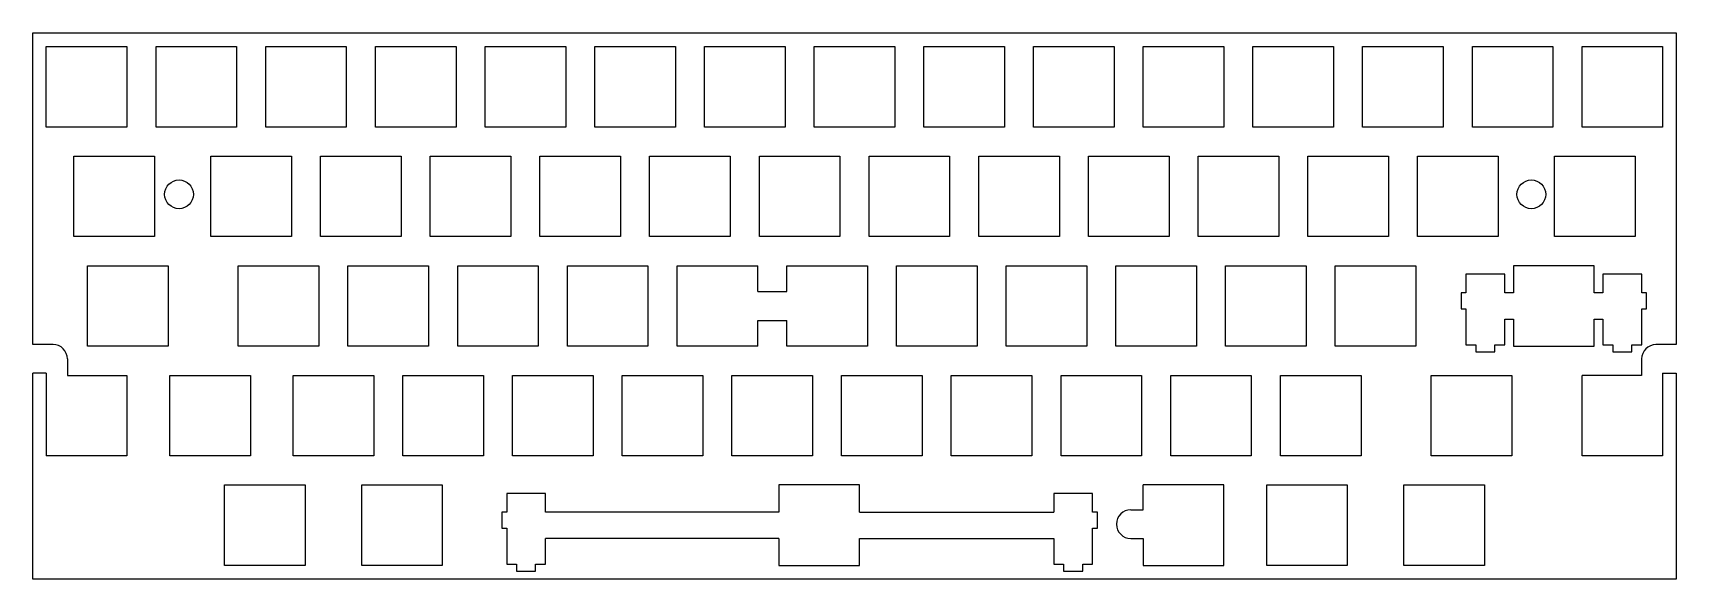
# Model space of a CAD drawing. Extents: x 0 to 285, y 0 to 95.
import ezdxf

# ---------------------------------------------------------------- set-up
doc = ezdxf.new("R2010")
doc.units = 0
doc.layers.get('0').update_dxf_attribs({"linetype": 'continuous'})

msp = doc.modelspace()

# ---------------------------------------------------------------- linework, layer by layer
at = {"color": 0}
for p, q in [((0.09508, 40.9924), (0.09508, 95.1548)), ((0.09508, 95.1548), (285.469, 95.1548)), ((285.469, 95.1548), (285.469, 40.9924)), ((2.43086, 92.7929), (16.4317, 92.7929)), ((2.43086, 78.7936), (2.43086, 92.7929)), ((16.4317, 92.7929), (16.4317, 78.7936)), ((21.4809, 92.7929), (35.4817, 92.7929)), ((21.4809, 78.7936), (21.4809, 92.7929)), ((35.4817, 92.7929), (35.4817, 78.7936)), ((40.531, 92.7929), (54.5317, 92.7929)), ((40.531, 78.7936), (40.531, 92.7929)), ((54.5317, 92.7929), (54.5317, 78.7936)), ((59.581, 92.7929), (73.5803, 92.7929)), ((59.581, 78.7936), (59.581, 92.7929)), ((73.5803, 92.7929), (73.5803, 78.7936)), ((78.631, 92.7929), (92.6317, 92.7929)), ((78.631, 78.7936), (78.631, 92.7929)), ((92.6317, 92.7929), (92.6317, 78.7936)), ((97.681, 92.7929), (111.682, 92.7929)), ((97.681, 78.7936), (97.681, 92.7929)), ((111.682, 92.7929), (111.682, 78.7936)), ((116.731, 92.7929), (130.732, 92.7929)), ((116.731, 78.7936), (116.731, 92.7929)), ((130.732, 92.7929), (130.732, 78.7936)), ((135.781, 92.7929), (149.782, 92.7929)), ((135.781, 78.7936), (135.781, 92.7929)), ((149.782, 92.7929), (149.782, 78.7936)), ((154.831, 92.7929), (168.83, 92.7929)), ((154.831, 78.7936), (154.831, 92.7929)), ((168.83, 92.7929), (168.83, 78.7936)), ((173.881, 92.7929), (187.882, 92.7929)), ((173.881, 78.7936), (173.881, 92.7929)), ((187.882, 92.7929), (187.882, 78.7936)), ((192.931, 92.7929), (206.93, 92.7929)), ((192.931, 78.7936), (192.931, 92.7929)), ((206.93, 92.7929), (206.93, 78.7936)), ((211.981, 92.7929), (225.982, 92.7929)), ((211.981, 78.7936), (211.981, 92.7929)), ((225.982, 92.7929), (225.982, 78.7936)), ((231.031, 92.7929), (245.032, 92.7929)), ((231.031, 78.7936), (231.031, 92.7929)), ((245.032, 92.7929), (245.032, 78.7936)), ((250.081, 92.7929), (264.08, 92.7929)), ((250.081, 78.7936), (250.081, 92.7929)), ((264.08, 92.7929), (264.08, 78.7936)), ((269.131, 92.7929), (283.13, 92.7929)), ((269.131, 78.7936), (269.131, 92.7929)), ((283.13, 92.7929), (283.13, 78.7936)), ((16.4317, 78.7936), (2.43086, 78.7936)), ((35.4817, 78.7936), (21.4809, 78.7936)), ((54.5317, 78.7936), (40.531, 78.7936)), ((73.5803, 78.7936), (59.581, 78.7936)), ((92.6317, 78.7936), (78.631, 78.7936)), ((111.682, 78.7936), (97.681, 78.7936)), ((130.732, 78.7936), (116.731, 78.7936)), ((149.782, 78.7936), (135.781, 78.7936)), ((168.83, 78.7936), (154.831, 78.7936)), ((187.882, 78.7936), (173.881, 78.7936)), ((206.93, 78.7936), (192.931, 78.7936)), ((225.982, 78.7936), (211.981, 78.7936)), ((245.032, 78.7936), (231.031, 78.7936)), ((264.08, 78.7936), (250.081, 78.7936)), ((283.13, 78.7936), (269.131, 78.7936)), ((7.19473, 73.7429), (21.1942, 73.7429)), ((7.19473, 59.7436), (7.19473, 73.7429)), ((21.1942, 73.7429), (21.1942, 59.7436)), ((31.0059, 73.7429), (45.0053, 73.7429)), ((31.0059, 59.7436), (31.0059, 73.7429)), ((45.0053, 73.7429), (45.0053, 59.7436)), ((50.056, 73.7429), (64.0567, 73.7429)), ((50.056, 59.7436), (50.056, 73.7429)), ((64.0567, 73.7429), (64.0567, 59.7436)), ((69.106, 73.7429), (83.1067, 73.7429)), ((69.106, 59.7436), (69.106, 73.7429)), ((83.1067, 73.7429), (83.1067, 59.7436)), ((88.156, 73.7429), (102.157, 73.7429)), ((88.156, 59.7436), (88.156, 73.7429)), ((102.157, 73.7429), (102.157, 59.7436)), ((107.206, 73.7429), (121.205, 73.7429)), ((107.206, 59.7436), (107.206, 73.7429)), ((121.205, 73.7429), (121.205, 59.7436)), ((126.256, 73.7429), (140.257, 73.7429)), ((126.256, 59.7436), (126.256, 73.7429)), ((140.257, 73.7429), (140.257, 59.7436)), ((145.306, 73.7429), (159.305, 73.7429)), ((145.306, 59.7436), (145.306, 73.7429)), ((159.305, 73.7429), (159.305, 59.7436)), ((164.356, 73.7429), (178.357, 73.7429)), ((164.356, 59.7436), (164.356, 73.7429)), ((178.357, 73.7429), (178.357, 59.7436)), ((183.406, 73.7429), (197.407, 73.7429)), ((183.406, 59.7436), (183.406, 73.7429)), ((197.407, 73.7429), (197.407, 59.7436)), ((202.456, 73.7429), (216.455, 73.7429)), ((202.456, 59.7436), (202.456, 73.7429)), ((216.455, 73.7429), (216.455, 59.7436)), ((221.506, 73.7429), (235.507, 73.7429)), ((221.506, 59.7436), (221.506, 73.7429)), ((235.507, 73.7429), (235.507, 59.7436)), ((240.556, 73.7429), (254.555, 73.7429)), ((240.556, 59.7436), (240.556, 73.7429)), ((254.555, 73.7429), (254.555, 59.7436)), ((264.368, 73.7429), (278.368, 73.7429)), ((264.368, 59.7436), (264.368, 73.7429)), ((278.368, 73.7429), (278.368, 59.7436)), ((21.1942, 59.7436), (7.19473, 59.7436)), ((45.0053, 59.7436), (31.0059, 59.7436)), ((64.0567, 59.7436), (50.056, 59.7436)), ((83.1067, 59.7436), (69.106, 59.7436)), ((102.157, 59.7436), (88.156, 59.7436)), ((121.205, 59.7436), (107.206, 59.7436)), ((140.257, 59.7436), (126.256, 59.7436)), ((159.305, 59.7436), (145.306, 59.7436)), ((178.357, 59.7436), (164.356, 59.7436)), ((197.407, 59.7436), (183.406, 59.7436)), ((216.455, 59.7436), (202.456, 59.7436)), ((235.507, 59.7436), (221.506, 59.7436)), ((254.555, 59.7436), (240.556, 59.7436)), ((278.368, 59.7436), (264.368, 59.7436)), ((9.57598, 54.6929), (23.5755, 54.6929)), ((9.57598, 40.6922), (9.57598, 54.6929)), ((23.5755, 54.6929), (23.5755, 40.6922)), ((35.7699, 54.6929), (49.7692, 54.6929)), ((35.7699, 40.6922), (35.7699, 54.6929)), ((49.7692, 54.6929), (49.7692, 40.6922)), ((54.8171, 54.6929), (68.8178, 54.6929)), ((54.8171, 40.6922), (54.8171, 54.6929)), ((68.8178, 54.6929), (68.8178, 40.6922)), ((73.8685, 54.6929), (87.8678, 54.6929)), ((73.8685, 40.6922), (73.8685, 54.6929)), ((87.8678, 54.6929), (87.8678, 40.6922)), ((92.9185, 54.6929), (106.918, 54.6929)), ((92.9185, 40.6922), (92.9185, 54.6929)), ((106.918, 54.6929), (106.918, 40.6922)), ((111.967, 54.6929), (125.969, 54.6929)), ((111.967, 40.6922), (111.967, 54.6929)), ((131.018, 54.6929), (145.018, 54.6929)), ((145.018, 54.6929), (145.018, 40.6922)), ((150.068, 54.6929), (164.068, 54.6929)), ((150.068, 40.6922), (150.068, 54.6929)), ((164.068, 54.6929), (164.068, 40.6922)), ((169.12, 54.6929), (183.119, 54.6929)), ((169.12, 40.6922), (169.12, 54.6929)), ((183.119, 54.6929), (183.119, 40.6922)), ((188.168, 54.6929), (202.168, 54.6929)), ((188.168, 40.6922), (188.168, 54.6929)), ((202.168, 54.6929), (202.168, 40.6922)), ((207.22, 54.6929), (221.219, 54.6929)), ((207.22, 40.6922), (207.22, 54.6929)), ((221.219, 54.6929), (221.219, 40.6922)), ((226.27, 54.6929), (240.269, 54.6929)), ((226.27, 40.6922), (226.27, 54.6929)), ((240.269, 54.6929), (240.269, 40.6922)), ((257.223, 54.6929), (257.223, 49.9939)), ((271.224, 54.6929), (257.223, 54.6929)), ((271.224, 49.9939), (271.224, 54.6929)), ((255.699, 53.2225), (248.95, 53.2225)), ((248.95, 53.2225), (248.95, 49.9939)), ((255.699, 49.9939), (255.699, 53.2225)), ((279.499, 53.2225), (272.749, 53.2225)), ((272.749, 53.2225), (272.749, 49.9939)), ((279.499, 49.9939), (279.499, 53.2225)), ((248.95, 49.9939), (248.126, 49.9939)), ((248.126, 49.9939), (248.126, 47.1921)), ((257.223, 49.9939), (255.699, 49.9939)), ((272.749, 49.9939), (271.224, 49.9939)), ((280.325, 49.9939), (279.499, 49.9939)), ((280.325, 47.1921), (280.325, 49.9939)), ((248.126, 47.1921), (248.95, 47.1921)), ((248.95, 47.1921), (248.95, 40.9236)), ((279.499, 40.9236), (279.499, 47.1921)), ((279.499, 47.1921), (280.325, 47.1921)), ((255.699, 40.9236), (255.699, 45.394)), ((255.699, 45.394), (257.223, 45.394)), ((257.223, 45.394), (257.223, 40.6922)), ((271.224, 40.6922), (271.224, 45.394)), ((271.224, 45.394), (272.749, 45.394)), ((272.749, 45.394), (272.749, 40.9236)), ((3.5953, 40.9924), (0.09508, 40.9924)), ((23.5755, 40.6922), (9.57598, 40.6922)), ((49.7692, 40.6922), (35.7699, 40.6922)), ((68.8178, 40.6922), (54.8171, 40.6922)), ((87.8678, 40.6922), (73.8685, 40.6922)), ((106.918, 40.6922), (92.9185, 40.6922)), ((125.969, 40.6922), (111.967, 40.6922)), ((145.018, 40.6922), (131.018, 40.6922)), ((164.068, 40.6922), (150.068, 40.6922)), ((183.119, 40.6922), (169.12, 40.6922)), ((202.168, 40.6922), (188.168, 40.6922)), ((221.219, 40.6922), (207.22, 40.6922)), ((240.269, 40.6922), (226.27, 40.6922)), ((248.95, 40.9236), (250.675, 40.9236)), ((250.675, 40.9236), (250.675, 39.7221)), ((253.974, 39.7221), (253.974, 40.9236)), ((253.974, 40.9236), (255.699, 40.9236)), ((257.223, 40.6922), (271.224, 40.6922)), ((272.749, 40.9236), (274.475, 40.9236)), ((274.475, 40.9236), (274.475, 39.7221)), ((277.774, 39.7221), (277.774, 40.9236)), ((277.774, 40.9236), (279.499, 40.9236)), ((285.469, 40.9924), (281.969, 40.9924)), ((250.675, 39.7221), (253.974, 39.7221)), ((274.475, 39.7221), (277.774, 39.7221)), ((0.09508, 0.22875), (0.09508, 35.9929)), ((16.4317, 35.6429), (16.4317, 21.6435)), ((23.8621, 35.6429), (37.8629, 35.6429)), ((23.8621, 21.6435), (23.8621, 35.6429)), ((37.8629, 35.6429), (37.8629, 21.6435)), ((45.2935, 35.6429), (59.2928, 35.6429)), ((45.2935, 21.6435), (45.2935, 35.6429)), ((59.2928, 35.6429), (59.2928, 21.6435)), ((64.3449, 35.6429), (78.3442, 35.6429)), ((64.3449, 21.6435), (64.3449, 35.6429)), ((78.3442, 35.6429), (78.3442, 21.6435)), ((83.3949, 35.6429), (97.3942, 35.6429)), ((83.3949, 21.6435), (83.3949, 35.6429)), ((97.3942, 35.6429), (97.3942, 21.6435)), ((102.443, 35.6429), (116.443, 35.6429)), ((102.443, 21.6435), (102.443, 35.6429)), ((116.443, 35.6429), (116.443, 21.6435)), ((121.495, 35.6429), (135.494, 35.6429)), ((121.495, 21.6435), (121.495, 35.6429)), ((135.494, 35.6429), (135.494, 21.6435)), ((140.543, 35.6429), (154.543, 35.6429)), ((140.543, 21.6435), (140.543, 35.6429)), ((154.543, 35.6429), (154.543, 21.6435)), ((159.595, 35.6429), (173.594, 35.6429)), ((159.595, 21.6435), (159.595, 35.6429)), ((173.594, 35.6429), (173.594, 21.6435)), ((178.645, 35.6429), (192.644, 35.6429)), ((178.645, 21.6435), (178.645, 35.6429)), ((192.644, 35.6429), (192.644, 21.6435)), ((197.693, 35.6429), (211.693, 35.6429)), ((197.693, 21.6435), (197.693, 35.6429)), ((211.693, 35.6429), (211.693, 21.6435)), ((216.745, 35.6429), (230.744, 35.6429)), ((216.745, 21.6435), (216.745, 35.6429)), ((230.744, 35.6429), (230.744, 21.6435)), ((242.937, 35.6429), (256.937, 35.6429)), ((242.937, 21.6435), (242.937, 35.6429)), ((256.937, 35.6429), (256.937, 21.6435)), ((269.131, 21.6435), (269.131, 35.6429)), ((285.469, 35.9929), (285.469, 0.22875)), ((16.4317, 21.6435), (2.43086, 21.6435)), ((37.8629, 21.6435), (23.8621, 21.6435)), ((59.2928, 21.6435), (45.2935, 21.6435)), ((78.3442, 21.6435), (64.3449, 21.6435)), ((97.3942, 21.6435), (83.3949, 21.6435)), ((116.443, 21.6435), (102.443, 21.6435)), ((135.494, 21.6435), (121.495, 21.6435)), ((154.543, 21.6435), (140.543, 21.6435)), ((173.594, 21.6435), (159.595, 21.6435)), ((192.644, 21.6435), (178.645, 21.6435)), ((211.693, 21.6435), (197.693, 21.6435)), ((230.744, 21.6435), (216.745, 21.6435)), ((256.937, 21.6435), (242.937, 21.6435)), ((283.13, 21.6435), (269.131, 21.6435)), ((33.3871, 16.593), (47.3865, 16.593)), ((33.3871, 2.59347), (33.3871, 16.593)), ((47.3865, 16.593), (47.3865, 2.59347)), ((57.1997, 16.593), (71.199, 16.593)), ((57.1997, 2.59347), (57.1997, 16.593)), ((71.199, 16.593), (71.199, 2.59347)), ((89.1314, 15.124), (82.3817, 15.124)), ((82.3817, 15.124), (82.3817, 11.8938)), ((89.1314, 11.8938), (89.1314, 15.124)), ((129.641, 16.593), (129.641, 11.8938)), ((143.642, 16.593), (129.641, 16.593)), ((143.642, 11.8938), (143.642, 16.593)), ((184.132, 15.124), (177.381, 15.124)), ((177.381, 15.124), (177.381, 11.8938)), ((184.132, 11.8938), (184.132, 15.124)), ((206.93, 16.593), (192.931, 16.593)), ((206.93, 2.59347), (206.93, 16.593)), ((214.362, 16.593), (228.363, 16.593)), ((214.362, 2.59347), (214.362, 16.593)), ((228.363, 16.593), (228.363, 2.59347)), ((238.175, 16.593), (252.174, 16.593)), ((238.175, 2.59347), (238.175, 16.593)), ((252.174, 16.593), (252.174, 2.59347)), ((82.3817, 11.8938), (81.5566, 11.8938)), ((81.5566, 11.8938), (81.5566, 9.09366)), ((184.956, 11.8938), (184.132, 11.8938)), ((184.956, 9.09366), (184.956, 11.8938)), ((81.5566, 9.09366), (82.3817, 9.09366)), ((82.3817, 9.09366), (82.3817, 2.8236)), ((184.132, 2.8236), (184.132, 9.09366)), ((184.132, 9.09366), (184.956, 9.09366)), ((89.1314, 2.8236), (89.1314, 7.29396)), ((129.641, 7.29396), (129.641, 2.59347)), ((143.642, 2.59347), (143.642, 7.29396)), ((177.381, 7.29396), (177.381, 2.8236)), ((285.469, 0.22875), (0.09508, 0.22875)), ((47.3865, 2.59347), (33.3871, 2.59347)), ((71.199, 2.59347), (57.1997, 2.59347)), ((82.3817, 2.8236), (84.1058, 2.8236)), ((84.1058, 2.8236), (84.1058, 1.62333)), ((84.1058, 1.62333), (87.4063, 1.62333)), ((87.4063, 1.62333), (87.4063, 2.8236)), ((87.4063, 2.8236), (89.1314, 2.8236)), ((129.641, 2.59347), (143.642, 2.59347)), ((177.381, 2.8236), (179.106, 2.8236)), ((179.106, 2.8236), (179.106, 1.62333)), ((179.106, 1.62333), (182.407, 1.62333)), ((182.407, 1.62333), (182.407, 2.8236)), ((182.407, 2.8236), (184.132, 2.8236)), ((192.931, 2.59347), (206.93, 2.59347)), ((228.363, 2.59347), (214.362, 2.59347)), ((252.174, 2.59347), (238.175, 2.59347))]:
    msp.add_line(p, q, dxfattribs=at)
for points in [[(125.969, 50.1908), (125.969, 54.6929)], [(131.018, 50.1908), (131.018, 54.6929)], [(125.969, 50.1908), (131.018, 50.1908)], [(125.969, 45.1915), (131.018, 45.1915)], [(125.969, 40.6922), (125.969, 45.1915)], [(131.018, 40.6922), (131.018, 45.1915)], [(6.09436, 38.49265), (6.09436, 35.6429)], [(279.46925, 38.49265), (279.46925, 35.6429)], [(2.43086, 35.9929), (0.09508, 35.9929)], [(2.43086, 35.9929), (2.43086, 21.6435)], [(6.09436, 35.6429), (16.4317, 35.6429)], [(279.46925, 35.6429), (269.131, 35.6429)], [(283.13, 35.9929), (285.469, 35.9929)], [(283.13, 35.9929), (283.13, 21.6435)], [(192.931, 12.2921), (192.931, 16.593)], [(129.641, 11.8938), (89.1314, 11.8938)], [(143.642, 11.8938), (177.381, 11.8938)], [(190.781, 12.2921), (192.931, 12.2921)], [(129.641, 7.29396), (89.1314, 7.29396)], [(143.642, 7.29396), (177.381, 7.29396)], [(190.781, 7.29259), (192.931, 7.29259)], [(192.931, 7.29259), (192.931, 2.59347)]]:
    msp.add_lwpolyline(points, dxfattribs=at)
for centre, radius in [((25.4827, 67.092), 2.5005), ((260.332, 67.0913), 2.5012)]:
    msp.add_circle(centre, radius, dxfattribs=at)
for centre, start, end in [((3.59461, 38.49265), 0, 90.0158152), ((281.969, 38.49265), 90, -180), ((190.781, 9.79235), 90, -90)]:
    msp.add_arc(centre, 2.49975, start, end, dxfattribs=at)

doc.saveas('drawing.dxf')
